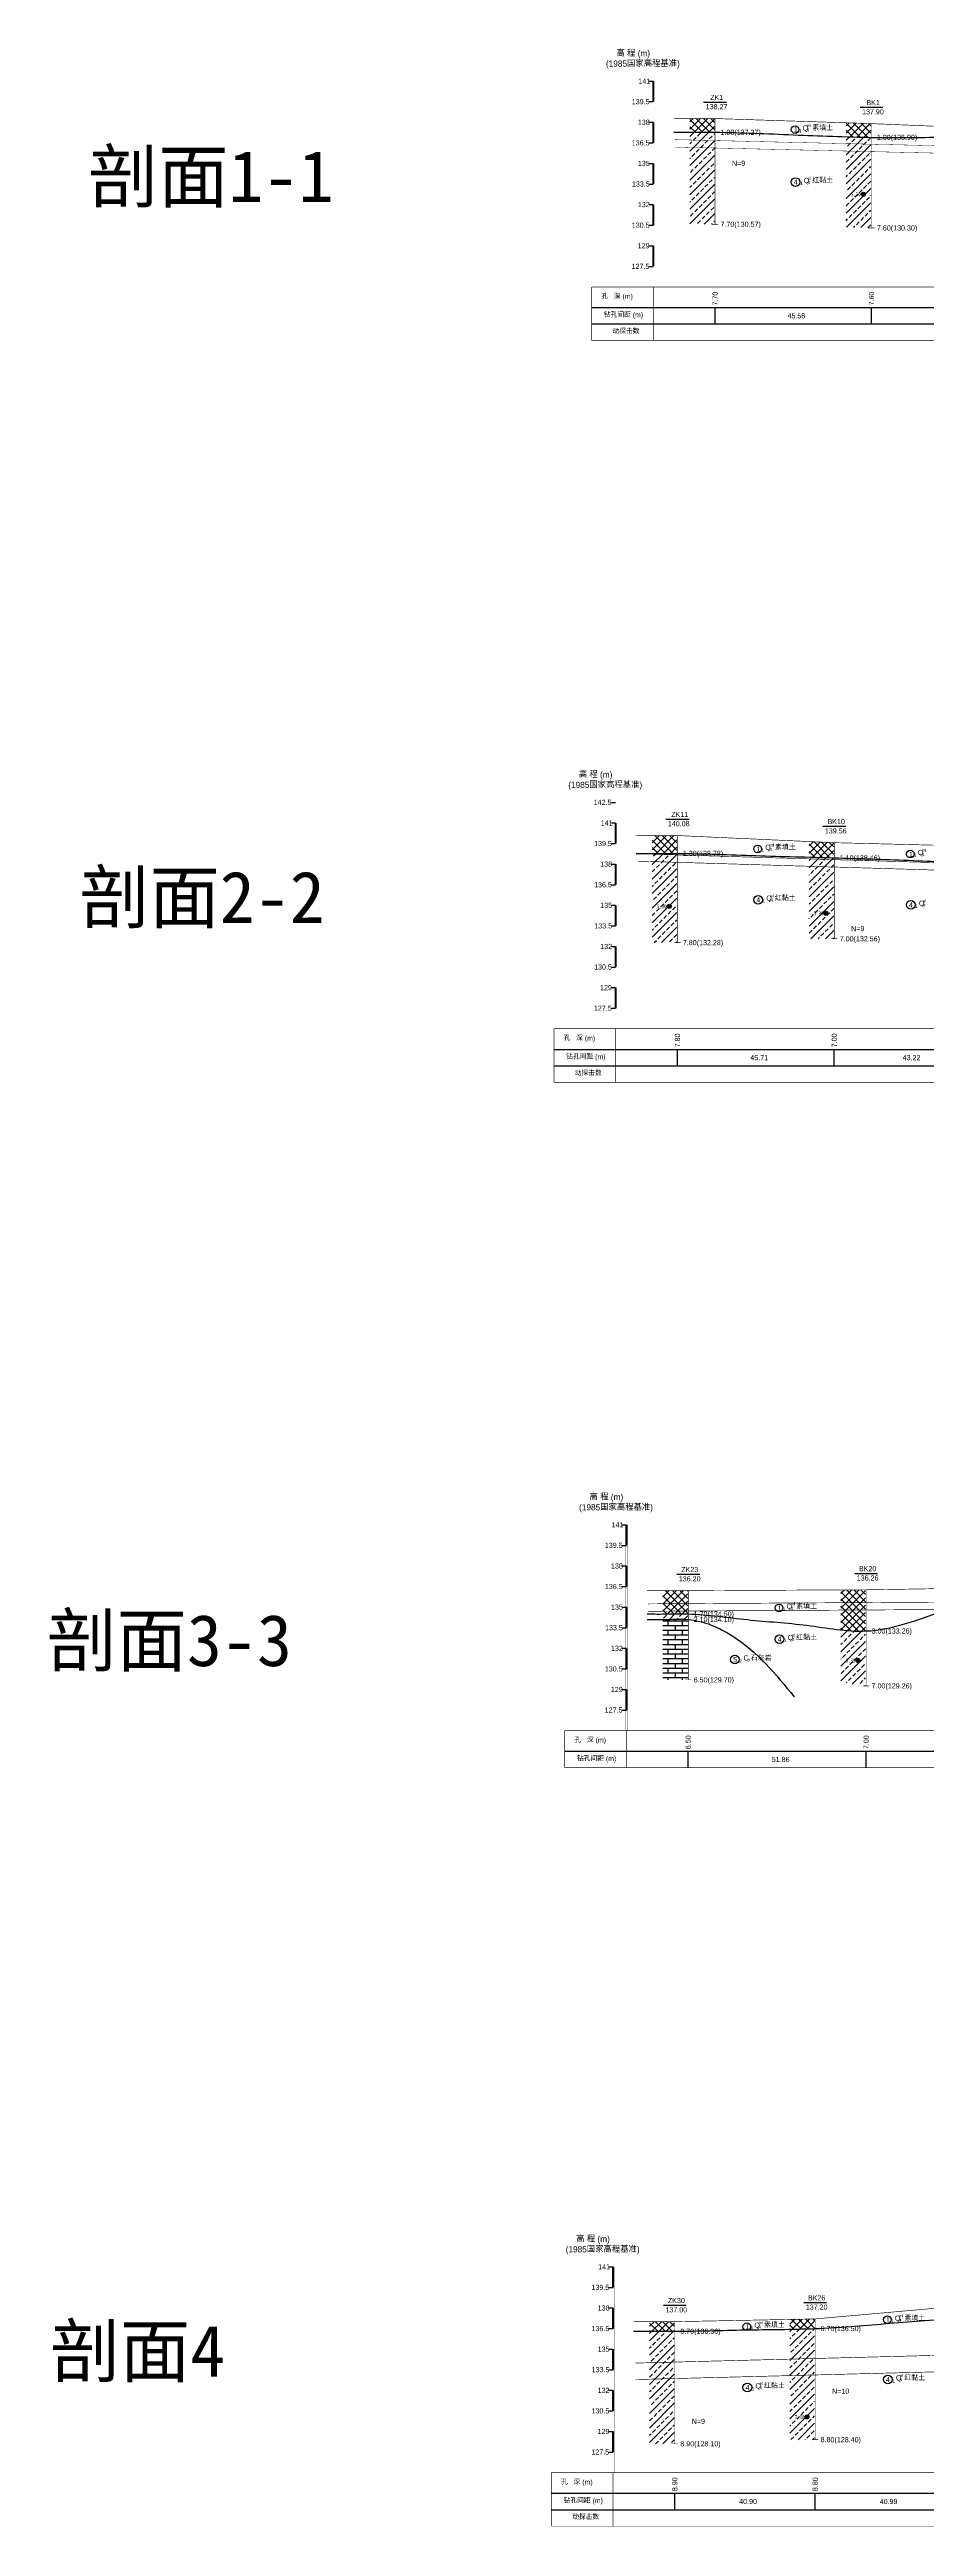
# Model space of a CAD drawing. Header units: inches. Extents: x -205 to 12199, y -11610 to -150.
# Drawn here: x -194 to 232, y -1355 to -151 of the extents above; entities that cross this region are included whole.
import ezdxf
from ezdxf.enums import TextEntityAlignment as Align

# ---------------------------------------------------------------- set-up
doc = ezdxf.new("R2010")
doc.units = ezdxf.units.IN
doc.header["$MEASUREMENT"] = 0
for name, color, linetype in [('GiCAD_PouMian', 7, 'Continuous'), ('GICAD_QUYANG', 7, 'Continuous'), ('地质-图框', 7, 'Continuous'), ('地质-地层符号', 3, 'Continuous'), ('地质-地层线', 7, 'Continuous'), ('地质-地面线', 7, 'Continuous'), ('地质-填充花纹', 4, 'Continuous'), ('地质-文字', 7, 'Continuous'), ('地质-标注栏', 7, 'Continuous'), ('地质-标贯', 7, 'Continuous'), ('地质-钻孔', 7, 'Continuous'), ('管底', 7, 'Continuous')]:
    doc.layers.add(name, color=color, linetype=linetype)
doc.styles.add('LZ_PMT_LINE', font='', dxfattribs={"height": 2})
doc.styles.get("Standard").update_dxf_attribs({"font": ''})
doc.styles.add('地层编号', font='Comfont.shx', dxfattribs={"width": 0.7, "height": 2.5, "bigfont": 'Hztxt12a.shx'})
doc.styles.add('宋体', font='')
doc.styles.add('层底标注', font='Comfont.shx', dxfattribs={"width": 0.7, "height": 2.5, "bigfont": 'Hztxt12a.shx'})
doc.styles.add('岩土名称', font='Comfont.shx', dxfattribs={"width": 0.7, "height": 2.5, "bigfont": 'Hztxt12a.shx'})
doc.styles.add('时代', font='Comfont.shx', dxfattribs={"width": 0.7, "height": 2.5, "bigfont": 'Hztxt12a.shx'})
doc.styles.add('标注栏数据', font='Comfont.shx', dxfattribs={"width": 0.7, "height": 2.5, "bigfont": 'Hztxt12a.shx'})
doc.styles.add('标贯动探', font='Comfont.shx', dxfattribs={"width": 0.7, "height": 2.5, "bigfont": 'Hztxt12a.shx'})
doc.styles.add('钻孔标注', font='Comfont.shx', dxfattribs={"width": 0.7, "height": 2.5, "bigfont": 'Hztxt12a.shx'})
doc.styles.add('高程系统', font='Comfont.shx', dxfattribs={"width": 0.7, "height": 3, "bigfont": 'Hztxt12a.shx'})
doc.styles.get('LZ_PMT_LINE').set_extended_font_data('SimSun')
doc.styles.get('Standard').set_extended_font_data('SimSun')
doc.styles.get('宋体').set_extended_font_data('宋体')
doc.linetypes.add('bzhjcx', pattern='A,0.001,[2,XX1.shx,S=1,R=0,X=1,Y=0],-2', length=2.001)
doc.linetypes.add('swx', pattern='A,7,-1.5,["●",LZ_PMT_LINE,S=0.05,R=0,X=0,Y=0],-1.5', length=10)
pattern_1 = [(45, (37.919, -364.5747), (-3.53553, 3.53553), []), (45, (41.4545, -364.5747), (-3.53553, 3.53553), [2, -1])]
pattern_2 = [(45, (37.919, -364.5747), (-1.767767, 1.767767), []), (135, (37.919, -364.5747), (-1.767767, -1.767767), [])]
pattern_3 = [(45, (-1700.373, -719.9534), (-3.535534, 3.535534), []), (45, (-1696.8375, -719.9534), (-3.535534, 3.535534), [2, -1])]
pattern_4 = [(45, (-1700.373, -719.9534), (-1.767767, 1.767767), []), (135, (-1700.373, -719.9534), (-1.767767, -1.767767), [])]
pattern_5 = [(45, (-3845.1306, -1061.8957), (-1.767767, 1.767767), []), (135, (-3845.1306, -1061.8957), (-1.767767, -1.767767), [])]
pattern_6 = [(45, (-3845.1306, -1061.8957), (-3.535534, 3.535534), []), (45, (-3841.595, -1061.8957), (-3.535534, 3.535534), [2, -1])]
pattern_7 = [(45, (-5141.6254, -1426.3506), (-3.535534, 3.535534), []), (45, (-5138.09, -1426.3506), (-3.535534, 3.535534), [2, -1])]
pattern_8 = [(45, (-5141.6254, -1426.3506), (-1.767767, 1.767767), []), (135, (-5141.6254, -1426.3506), (-1.767767, -1.767767), [])]

# ---------------------------------------------------------------- blocks, each defined once
blk = doc.blocks.new('gkqy_yuan.dwg不标')
at = {"layer": 'GiCAD_PouMian'}
h = blk.add_hatch(color=7, dxfattribs=at)
edge = h.paths.add_edge_path()
edge.add_arc((0, 0), 1, 0, 360)
at = {"layer": 'GICAD_QUYANG', "color": 7}
blk.add_circle((0, 0), 1, dxfattribs=at)

msp = doc.modelspace()

# ---------------------------------------------------------------- hatches: boundary and pattern name
at = {"layer": '地质-填充花纹', "linetype": 'Continuous'}
h = msp.add_hatch(dxfattribs=at)
h.set_pattern_fill('GKSTT', scale=0.5, style=0, pattern_type=2)
h.set_pattern_definition(pattern_2)
h.paths.add_polyline_path([(128.86502, -191.62538), (116.86502, -191.62538), (116.86502, -184.95871), (128.86502, -184.95871)])
h = msp.add_hatch(dxfattribs=at)
h.set_pattern_fill('GKFZNT', scale=0.5, style=0, pattern_type=2)
h.set_pattern_definition(pattern_1)
h.paths.add_polyline_path([(128.86502, -236.29138), (124.11518, -236.27869), (119.1155, -236.29204), (116.86502, -236.29204), (116.86502, -191.62538), (128.86502, -191.62538)])
h = msp.add_hatch(dxfattribs=at)
h.set_pattern_fill('GKSTT', scale=0.5, style=0, pattern_type=2)
h.set_pattern_definition(pattern_2)
h.paths.add_polyline_path([(204.83556, -187.41733), (204.83556, -194.08663), (197.08127, -193.91654), (192.83556, -193.80003), (192.83556, -187.02769)])
h = msp.add_hatch(dxfattribs=at)
h.set_pattern_fill('GKFZNT', scale=0.5, style=0, pattern_type=2)
h.set_pattern_definition(pattern_1)
h.paths.add_polyline_path([(197.08127, -193.91654), (204.83556, -194.08663), (204.83556, -238.08318), (198.75827, -237.86609), (192.83556, -237.74921), (192.83556, -193.80003)])
h = msp.add_hatch(dxfattribs=at)
h.set_pattern_fill('GKSTT', scale=0.5, style=0, pattern_type=2)
h.set_pattern_definition(pattern_4)
h.paths.add_polyline_path([(110.57309, -541.93688), (105.82308, -541.92781), (100.82309, -541.93736), (98.57309, -541.93736), (98.57309, -533.27069), (110.57309, -533.27069)])
h = msp.add_hatch(dxfattribs=at)
h.set_pattern_fill('GKSTT', scale=0.5, style=0, pattern_type=2)
h.set_pattern_definition(pattern_4)
h.paths.add_polyline_path([(186.76444, -536.72601), (186.76444, -544.06379), (178.90689, -543.84588), (174.76444, -543.73637), (174.76444, -536.18001)])
h = msp.add_hatch(dxfattribs=at)
h.set_pattern_fill('GKFZNT', scale=0.5, style=0, pattern_type=2)
h.set_pattern_definition(pattern_3)
h.paths.add_polyline_path([(110.57309, -541.93688), (110.57309, -585.27069), (100.82094, -585.27069), (98.57309, -585.2687), (98.57309, -541.93736), (100.82309, -541.93736), (105.82308, -541.92781)])
h = msp.add_hatch(dxfattribs=at)
h.set_pattern_fill('GKFZNT', scale=0.5, style=0, pattern_type=2)
h.set_pattern_definition(pattern_3)
h.paths.add_polyline_path([(178.90689, -543.84588), (186.76444, -544.06379), (186.76444, -583.40224), (180.67261, -583.35803), (179.34435, -583.40405), (174.76444, -583.40405), (174.76444, -543.73637)])
h = msp.add_hatch(dxfattribs=at)
h.set_pattern_fill('GKSTT', scale=0.5, style=0, pattern_type=2)
h.set_pattern_definition(pattern_5)
h.paths.add_polyline_path([(115.81546, -911.413), (103.81546, -911.413), (103.81546, -900.07966), (115.81546, -900.07966)])
h = msp.add_hatch(dxfattribs=at)
h.set_pattern_fill('GKSTT', scale=0.5, style=0, pattern_type=2)
h.set_pattern_definition(pattern_5)
h.paths.add_polyline_path([(202.24663, -919.67408), (193.51929, -919.47843), (190.24663, -919.14752), (190.24663, -899.73637), (202.24663, -899.68084)])
h = msp.add_hatch(dxfattribs=at)
h.set_pattern_fill('GKFZNT', scale=0.5, style=0, pattern_type=2)
h.set_pattern_definition(pattern_6)
h.paths.add_polyline_path([(115.81546, -914.07966), (103.81546, -914.07966), (103.81546, -911.413), (115.81546, -911.413)])
h = msp.add_hatch(dxfattribs=at)
h.set_pattern_fill('GKSHY', scale=0.5, style=0, pattern_type=2)
h.set_pattern_definition([(0, (-3845.1306, -1061.8957), (0, 2.3), []), (90, (-3845.1306, -1061.8957), (-3.5, 2.3), [2.3, -2.3])])
h.paths.add_polyline_path([(115.81546, -943.413), (103.81546, -943.413), (103.81546, -914.07966), (115.81546, -914.07966)])
h = msp.add_hatch(dxfattribs=at)
h.set_pattern_fill('GKFZNT', scale=0.5, style=0, pattern_type=2)
h.set_pattern_definition(pattern_6)
h.paths.add_polyline_path([(193.51929, -919.47843), (202.24663, -919.67408), (202.24663, -946.32238), (197.59807, -945.87668), (192.73364, -944.94007), (190.24663, -944.24809), (190.24663, -919.14752)])
h = msp.add_hatch(dxfattribs=at)
h.set_pattern_fill('GKSTT', scale=0.5, style=0, pattern_type=2)
h.set_pattern_definition(pattern_8)
h.paths.add_polyline_path([(109.32068, -1259.8679), (97.32068, -1259.8679), (97.32068, -1255.20123), (109.32068, -1255.20123)])
h = msp.add_hatch(dxfattribs=at)
h.set_pattern_fill('GKFZNT', scale=0.5, style=0, pattern_type=2)
h.set_pattern_definition(pattern_7)
h.paths.add_polyline_path([(109.32068, -1314.53456), (99.57068, -1314.53456), (97.32068, -1314.53189), (97.32068, -1259.8679), (109.32068, -1259.8679)])
h = msp.add_hatch(dxfattribs=at)
h.set_pattern_fill('GKSTT', scale=0.5, style=0, pattern_type=2)
h.set_pattern_definition(pattern_8)
h.paths.add_polyline_path([(177.48079, -1258.54233), (168.64767, -1258.81608), (165.48079, -1258.87914), (165.48079, -1254.10755), (177.48079, -1253.87281)])
h = msp.add_hatch(dxfattribs=at)
h.set_pattern_fill('GKFZNT', scale=0.5, style=0, pattern_type=2)
h.set_pattern_definition(pattern_7)
h.paths.add_polyline_path([(177.48079, -1312.53459), (165.48079, -1312.53459), (165.48079, -1258.87914), (168.64767, -1258.81608), (177.48079, -1258.54233)])

# ---------------------------------------------------------------- linework, layer by layer
at = {"layer": '地质-地层符号', "color": 7, "linetype": 'Continuous'}
for centre, major_axis in [((167.97529, -190.32541), (0, 1.875)), ((168.22529, -215.82541), (0, 2.125)), ((149.79377, -539.80404), (0, 1.875)), ((223.90893, -542.27073), (0, 1.875)), ((150.04377, -564.47071), (0, 2.125)), ((224.15893, -566.9374), (0, 2.125)), ((160.15604, -908.4713), (0, 1.875)), ((160.40604, -923.63805), (0, 2.125)), ((138.75658, -933.57968), (0, 2.08333)), ((144.52573, -1257.66791), (0, 1.875)), ((212.7612, -1254.30124), (0, 1.875)), ((144.77573, -1287.16791), (0, 2.125)), ((213.0112, -1283.30124), (0, 2.125))]:
    msp.add_ellipse(centre, major_axis=major_axis, ratio=1, dxfattribs=at)
at = {"layer": '地质-地层线', "color": 7, "lineweight": 25}
for points, knots in [([(109.11502, -191.62538), (112.44829, -191.62844), (119.11484, -191.63458), (138.45173, -191.54563), (167.09388, -192.93336), (203.99459, -194.28477), (239.70902, -194.33567), (276.0395, -191.41601), (312.05487, -202.74285), (348.20558, -213.62137), (384.79978, -211.93627), (417.88124, -213.16974), (439.34498, -213.68969), (449.11502, -213.94178)], [0, 0, 0, 0, 10, 20, 58.0052858698, 96.0105717396, 130.698427536, 165.3862833324, 204.0524747507, 242.7186661689, 277.8092447925, 312.899823416, 342.2106265322, 342.2106265322, 342.2106265322, 342.2106265322]), ([(90.82309, -541.93736), (94.15638, -541.94019), (100.82297, -541.94585), (120.19434, -541.86362), (148.91642, -543.15035), (186.32699, -543.96372), (223.03445, -545.27967), (259.42797, -546.73239), (296.22623, -547.08102), (333.31905, -547.96947), (370.31895, -547.85926), (402.88881, -546.59054), (422.98369, -548.63638), (430.82309, -549.58577)], [0, 0, 0, 0, 10, 20, 58.1106083343, 96.2212166686, 132.2618166446, 168.3024166206, 205.4800140444, 242.6576114682, 279.5927319297, 316.5278523912, 340.1935334227, 340.1935334227, 340.1935334227, 340.1935334227]), ([(96.06546, -911.413), (99.39828, -911.4254), (106.06393, -911.45021), (122.39032, -911.14671), (144.87428, -914.66001), (173.64144, -916.20493), (205.77433, -922.69003), (239.47769, -909.65709), (275.88997, -898.08621), (314.02563, -901.06224), (348.41659, -900.7509), (379.90721, -899.67951), (408.1156, -898.98404), (426.83471, -898.22793), (436.06546, -898.09074)], [0, 0, 0, 0, 10, 20, 48.9418682764, 77.8837365529, 106.8256048293, 145.0281873008, 183.2307697722, 220.721114326, 258.2114588798, 286.6967684774, 315.1820780751, 342.8816185928, 342.8816185928, 342.8816185928, 342.8816185928]), ([(89.57068, -1259.8679), (92.90398, -1259.86543), (99.57057, -1259.86049), (117.60042, -1259.92729), (143.64438, -1259.00231), (177.80135, -1258.98589), (211.88626, -1256.24749), (246.22843, -1253.008), (280.90483, -1254.49014), (315.78479, -1255.04811), (350.70042, -1254.52477), (385.43648, -1253.46661), (411.70088, -1255.08702), (426.34103, -1256.17045), (429.57068, -1256.39399)], [0, 0, 0, 0, 10, 20, 54.0865737374, 88.1731474748, 122.4104579334, 156.647768392, 191.5094264023, 226.3710844126, 261.3200883393, 296.269092266, 330.5441596853, 340.2449196499, 340.2449196499, 340.2449196499, 340.2449196499])]:
    msp.add_open_spline(points, degree=3, knots=knots, dxfattribs=at)
at = {"layer": '地质-地层线', "color": 7, "linetype": 'bzhjcx', "lineweight": 25}
msp.add_spline([(96.06546, -914.07966), (106.06546, -914.07966), (116.06546, -914.07966), (137.67275, -922.14615), (167.55787, -951.64693)], degree=3, dxfattribs=at)
at = {"layer": '地质-地面线', "color": 7, "linetype": 'Continuous', "const_width": 0.3}
for points in [[(109.11502, -184.95871), (129.11502, -184.95871), (205.08556, -187.42544), (274.4597, -190.29206), (349.65206, -191.69211), (419.81789, -193.82539), (449.11502, -194.6073)], [(90.82309, -533.27069), (110.82309, -533.27069), (187.01444, -536.73738), (259.05343, -538.53742), (333.39783, -541.80402), (407.26732, -544.13739), (430.82309, -545.13656)], [(96.06546, -900.07966), (116.06546, -900.07966), (202.49663, -899.67968), (276.45004, -898.47963), (351.4307, -897.21295), (436.06546, -894.76899)], [(89.57068, -1255.20123), (109.57068, -1255.20123), (177.73079, -1253.86792), (246.04161, -1247.80123), (315.75677, -1248.20121), (385.64941, -1248.66793), (429.57068, -1248.71067)]]:
    msp.add_lwpolyline(points, dxfattribs=at)
at = {"layer": '地质-文字', "color": 7, "linetype": 'Continuous'}
for p, q in [((97.11502, -166.75874), (99.11502, -166.75874)), ((97.11502, -176.75874), (99.11502, -176.75874)), ((97.11502, -186.75874), (99.11502, -186.75874)), ((97.11502, -196.75874), (99.11502, -196.75874)), ((97.11502, -206.75874), (99.11502, -206.75874)), ((97.11502, -216.75874), (99.11502, -216.75874)), ((97.11502, -226.75874), (99.11502, -226.75874)), ((97.11502, -236.75874), (99.11502, -236.75874)), ((97.11502, -246.75874), (99.11502, -246.75874)), ((97.11502, -256.75874), (99.11502, -256.75874)), ((78.82309, -517.13737), (80.82309, -517.13737)), ((78.82309, -527.13737), (80.82309, -527.13737)), ((78.82309, -537.13737), (80.82309, -537.13737)), ((78.82309, -547.13737), (80.82309, -547.13737)), ((78.82309, -557.13737), (80.82309, -557.13737)), ((78.82309, -567.13737), (80.82309, -567.13737)), ((78.82309, -577.13737), (80.82309, -577.13737)), ((78.82309, -587.13737), (80.82309, -587.13737)), ((78.82309, -597.13737), (80.82309, -597.13737)), ((78.82309, -607.13737), (80.82309, -607.13737)), ((78.82309, -617.13737), (80.82309, -617.13737)), ((84.06546, -868.07965), (86.06546, -868.07965)), ((84.06546, -878.07965), (86.06546, -878.07965)), ((84.06546, -888.07965), (86.06546, -888.07965)), ((84.06546, -898.07965), (86.06546, -898.07965)), ((84.06546, -908.07965), (86.06546, -908.07965)), ((84.06546, -918.07965), (86.06546, -918.07965)), ((84.06546, -928.07965), (86.06546, -928.07965)), ((84.06546, -938.07965), (86.06546, -938.07965)), ((84.06546, -948.07965), (86.06546, -948.07965)), ((84.06546, -958.07965), (86.06546, -958.07965)), ((77.57068, -1228.53457), (79.57068, -1228.53457)), ((77.57068, -1238.53457), (79.57068, -1238.53457)), ((77.57068, -1248.53457), (79.57068, -1248.53457)), ((77.57068, -1258.53457), (79.57068, -1258.53457)), ((77.57068, -1268.53457), (79.57068, -1268.53457)), ((77.57068, -1278.53457), (79.57068, -1278.53457)), ((77.57068, -1288.53457), (79.57068, -1288.53457)), ((77.57068, -1298.53457), (79.57068, -1298.53457)), ((77.57068, -1308.53457), (79.57068, -1308.53457)), ((77.57068, -1318.53457), (79.57068, -1318.53457))]:
    msp.add_line(p, q, dxfattribs=at)
at = {"layer": '地质-文字', "color": 7, "linetype": 'Continuous', "flags": 128}
for points, const_width in [([(98.61502, -166.75874), (99.61502, -166.75874)], 0.1), ([(98.61502, -166.75874), (98.61502, -266.75874)], 0.1), ([(99.11502, -166.75874), (99.11502, -176.75874)], 1), ([(99.61502, -166.75874), (99.61502, -266.75874)], 0.1), ([(99.11502, -186.75874), (99.11502, -196.75874)], 1), ([(99.11502, -206.75874), (99.11502, -216.75874)], 1), ([(99.11502, -226.75874), (99.11502, -236.75874)], 1), ([(99.11502, -246.75874), (99.11502, -256.75874)], 1), ([(99.11502, -266.75874), (99.11502, -266.75874)], 1), ([(80.32309, -517.13737), (81.32309, -517.13737)], 0.1), ([(80.32309, -517.13737), (80.32309, -627.13737)], 0.1), ([(81.32309, -517.13737), (81.32309, -627.13737)], 0.1), ([(80.82309, -527.13737), (80.82309, -537.13737)], 1), ([(80.82309, -547.13737), (80.82309, -557.13737)], 1), ([(80.82309, -567.13737), (80.82309, -577.13737)], 1), ([(80.82309, -587.13737), (80.82309, -597.13737)], 1), ([(80.82309, -607.13737), (80.82309, -617.13737)], 1), ([(80.82309, -627.13737), (80.82309, -627.13737)], 1), ([(85.56546, -868.07965), (86.56546, -868.07965)], 0.1), ([(85.56546, -868.07965), (85.56546, -968.07965)], 0.1), ([(86.06546, -868.07965), (86.06546, -878.07965)], 1), ([(86.56546, -868.07965), (86.56546, -968.07965)], 0.1), ([(86.06546, -888.07965), (86.06546, -898.07965)], 1), ([(86.06546, -908.07965), (86.06546, -918.07965)], 1), ([(86.06546, -928.07965), (86.06546, -938.07965)], 1), ([(86.06546, -948.07965), (86.06546, -958.07965)], 1), ([(86.06546, -968.07965), (86.06546, -968.07965)], 1), ([(79.07068, -1228.53457), (80.07068, -1228.53457)], 0.1), ([(79.07068, -1228.53457), (79.07068, -1328.53457)], 0.1), ([(79.57068, -1228.53457), (79.57068, -1238.53457)], 1), ([(80.07068, -1228.53457), (80.07068, -1328.53457)], 0.1), ([(79.57068, -1248.53457), (79.57068, -1258.53457)], 1), ([(79.57068, -1268.53457), (79.57068, -1278.53457)], 1), ([(79.57068, -1288.53457), (79.57068, -1298.53457)], 1), ([(79.57068, -1308.53457), (79.57068, -1318.53457)], 1), ([(79.57068, -1328.53457), (79.57068, -1328.53457)], 1)]:
    msp.add_lwpolyline(points, dxfattribs=dict(at, const_width=const_width))
at = {"layer": '地质-标注栏', "color": 7, "linetype": 'Continuous', "const_width": 0.3}
for points in [[(69.11502, -266.75874), (1448.36595, -266.75874)], [(69.11502, -266.75874), (69.11502, -292.75874)], [(99.11502, -266.75874), (99.11502, -292.75874)], [(69.11502, -292.75874), (459.11502, -292.75874)], [(50.82305, -627.13737), (440.82305, -627.13737)], [(50.82305, -627.13737), (50.82305, -653.13737)], [(80.82305, -627.13737), (80.82305, -653.13737)], [(50.82305, -653.13737), (440.82305, -653.13737)], [(56.06542, -968.07964), (446.06542, -968.07964)], [(56.06542, -968.07964), (56.06542, -986.07964)], [(86.06542, -968.07964), (86.06542, -986.07964)], [(56.06542, -986.07964), (446.06542, -986.07964)], [(49.57089, -1328.53456), (439.57089, -1328.53456)], [(49.57089, -1328.53456), (49.57089, -1354.53456)], [(79.57089, -1328.53456), (79.57089, -1354.53456)], [(49.57089, -1354.53456), (439.57089, -1354.53456)]]:
    msp.add_lwpolyline(points, dxfattribs=at)
at = {"layer": '地质-标注栏', "color": 7, "linetype": 'Continuous'}
for points in [[(69.11502, -276.75874), (459.11502, -276.75874)], [(69.11502, -284.75874), (459.11502, -284.75874)], [(129.11502, -284.75874), (129.11502, -276.75874)], [(205.08556, -284.75874), (205.08556, -276.75874)], [(205.08556, -284.75874), (205.08556, -276.75874)], [(50.82305, -637.13737), (440.82305, -637.13737)], [(110.82309, -645.13737), (110.82309, -637.13737)], [(187.01444, -645.13737), (187.01444, -637.13737)], [(187.01444, -645.13737), (187.01444, -637.13737)], [(50.82305, -645.13737), (440.82305, -645.13737)], [(56.06542, -978.07964), (446.06542, -978.07964)], [(116.06546, -986.07964), (116.06546, -978.07964)], [(202.49663, -986.07964), (202.49663, -978.07964)], [(202.49663, -986.07964), (202.49663, -978.07964)], [(49.57089, -1338.53456), (439.57089, -1338.53456)], [(49.57089, -1346.53456), (439.57089, -1346.53456)], [(109.57068, -1346.53456), (109.57068, -1338.53456)], [(177.73079, -1346.53456), (177.73079, -1338.53456)], [(177.73079, -1346.53456), (177.73079, -1338.53456)]]:
    msp.add_lwpolyline(points, dxfattribs=at)
at = {"layer": '地质-钻孔', "color": 7, "linetype": 'Continuous'}
for p, q in [((123.54359, -176.9587), (134.68645, -176.9587)), ((199.51412, -179.42544), (210.65699, -179.42544)), ((105.16839, -525.27068), (116.47784, -525.27068)), ((181.44305, -528.73739), (192.58587, -528.73739)), ((110.49413, -892.07966), (121.63695, -892.07966)), ((196.92528, -891.67968), (208.0681, -891.67968)), ((103.99911, -1247.20124), (115.14217, -1247.20124)), ((172.15926, -1245.86792), (183.30233, -1245.86792))]:
    msp.add_line(p, q, dxfattribs=at)
at = {"layer": '地质-钻孔', "color": 7, "const_width": 0.3, "flags": 128}
for points in [[(129.11502, -184.95871), (129.11502, -236.29204)], [(205.08556, -187.42545), (205.08556, -238.09211)], [(110.82309, -533.27069), (110.82309, -585.27069)], [(187.01444, -536.73739), (187.01444, -583.40405)], [(116.06546, -900.07966), (116.06546, -943.413)], [(202.49663, -899.67968), (202.49663, -946.34635)], [(109.57068, -1255.20123), (109.57068, -1314.53456)], [(177.73079, -1253.86792), (177.73079, -1312.53459)]]:
    msp.add_lwpolyline(points, dxfattribs=at)
at = {"layer": '地质-钻孔', "color": 7, "linetype": 'Continuous', "const_width": 0.3, "flags": 128}
for points in [[(127.61502, -236.29204), (130.61502, -236.29204)], [(203.58556, -238.09211), (206.58556, -238.09211)], [(109.32309, -585.27069), (112.32309, -585.27069)], [(185.51444, -583.40405), (188.51444, -583.40405)], [(114.56546, -943.413), (117.56546, -943.413)], [(200.99663, -946.34635), (203.99663, -946.34635)], [(108.07068, -1314.53456), (111.07068, -1314.53456)], [(176.23079, -1312.53459), (179.23079, -1312.53459)]]:
    msp.add_lwpolyline(points, dxfattribs=at)
at = {"layer": '管底', "linetype": 'swx'}
msp.add_lwpolyline([(109.44462, -198.80535, 0.2, 0.2, 0), (449.00869, -206.68953, 0.1, 0.1, 0)], format="xyseb", dxfattribs=at)
for points, const_width in [([(109.52819, -195.20632), (449.09225, -203.0905)], 0.2), ([(91.80582, -545.71103), (430.78432, -555.85884)], 0.3), ([(91.91354, -542.11264), (430.89204, -552.26046)], 0.3), ([(96.49407, -906.50291), (435.32737, -904.47971)], 0.3), ([(96.51556, -910.10284), (435.34887, -908.07965)], 0.3), ([(90.3273, -1275.31664), (433.00258, -1266.54046)], 0.3), ([(90.53212, -1283.31402), (433.2074, -1274.53784)], 0.3)]:
    msp.add_lwpolyline(points, dxfattribs=dict(at, const_width=const_width))

# ---------------------------------------------------------------- block references
at = {"layer": '地质-图框', "color": 7, "linetype": 'Continuous'}
for p in [(201.08556, -221.75878), (106.82309, -567.60403), (183.01444, -571.07072), (198.49663, -934.01302), (173.73079, -1301.53459)]:
    msp.add_blockref('gkqy_yuan.dwg不标', p, dxfattribs=at)

# ---------------------------------------------------------------- texts
at = {"layer": 'GiCAD_PouMian', "color": 7, "style": '宋体'}
for s, p in [('剖面1-1', (-175.42919, -225.56533)), ('剖面2-2', (-179.68712, -575.68357)), ('剖面3-3', (-195.61962, -936.73104)), ('剖面4', (-193.9966, -1281.96704))]:
    msp.add_text(s, height=25, dxfattribs=at).set_placement(p)
at = {"layer": '地质-图框', "color": 7, "linetype": 'Continuous', "width": 0.7}
for s, p in [('5.30', (195.21096, -222.75878)), ('5.30', (100.94849, -568.60403)), ('5.30', (177.13985, -572.07072)), ('5.30', (192.62203, -935.01302)), ('7.30', (167.85619, -1302.53459))]:
    msp.add_text(s, height=2, dxfattribs=at).set_placement(p)
at = {"layer": '地质-地层符号', "color": 7, "linetype": 'Continuous'}
for s, height, style, p in [('1', 2.5, '地层编号', (167.35029, -191.57541)), ('1', 1.625, '地层编号', (169.85029, -191.77541)), ('Q', 2.5, '时代', (171.66279, -190.77541)), ('素填土', 2.5, '岩土名称', (176.32946, -190.77541)), ('4', 2.5, '地层编号', (167.35029, -217.07541)), ('1', 1.625, '地层编号', (170.35029, -217.27541)), ('Q', 2.5, '时代', (172.16279, -216.27541)), ('红黏土', 2.5, '岩土名称', (176.28779, -216.27541)), ('1', 2.5, '地层编号', (149.16877, -541.05404)), ('1', 1.625, '地层编号', (151.66877, -541.25404)), ('Q', 2.5, '时代', (153.48127, -540.25404)), ('素填土', 2.5, '岩土名称', (158.14793, -540.25404)), ('1', 2.5, '地层编号', (223.28393, -543.52073)), ('Q', 2.5, '时代', (227.59643, -542.72073)), ('1', 1.625, '地层编号', (225.78393, -543.72073)), ('4', 2.5, '地层编号', (149.16877, -565.72071)), ('1', 1.625, '地层编号', (152.16877, -565.92071)), ('Q', 2.5, '时代', (153.98127, -564.92071)), ('红黏土', 2.5, '岩土名称', (158.10627, -564.92071)), ('Q', 2.5, '时代', (228.09643, -567.3874)), ('4', 2.5, '地层编号', (223.28393, -568.1874)), ('1', 1.625, '地层编号', (226.28393, -568.3874)), ('1', 2.5, '地层编号', (159.53104, -909.7213)), ('1', 1.625, '地层编号', (162.03104, -909.9213)), ('Q', 2.5, '时代', (163.84354, -908.9213)), ('素填土', 2.5, '岩土名称', (168.51021, -908.9213)), ('4', 2.5, '地层编号', (159.53104, -924.88805)), ('1', 1.625, '地层编号', (162.53104, -925.08805)), ('Q', 2.5, '时代', (164.34354, -924.08805)), ('红黏土', 2.5, '岩土名称', (168.46854, -924.08805)), ('5', 2.5, '地层编号', (137.92325, -934.82968)), ('2', 1.625, '地层编号', (140.83992, -935.02968)), ('C', 2.5, '时代', (142.92325, -934.02968)), ('石灰岩', 2.5, '岩土名称', (146.46492, -934.02968)), ('1', 2.5, '地层编号', (143.90073, -1258.91791)), ('1', 1.625, '地层编号', (146.40073, -1259.11791)), ('Q', 2.5, '时代', (148.21323, -1258.11791)), ('素填土', 2.5, '岩土名称', (152.8799, -1258.11791)), ('1', 2.5, '地层编号', (212.1362, -1255.55124)), ('1', 1.625, '地层编号', (214.6362, -1255.75124)), ('Q', 2.5, '时代', (216.4487, -1254.75124)), ('素填土', 2.5, '岩土名称', (221.11537, -1254.75124)), ('4', 2.5, '地层编号', (143.90073, -1288.41791)), ('1', 1.625, '地层编号', (146.90073, -1288.61791)), ('Q', 2.5, '时代', (148.71323, -1287.61791)), ('红黏土', 2.5, '岩土名称', (152.83823, -1287.61791)), ('4', 2.5, '地层编号', (212.1362, -1284.55124)), ('1', 1.625, '地层编号', (215.1362, -1284.75124)), ('Q', 2.5, '时代', (216.9487, -1283.75124)), ('红黏土', 2.5, '岩土名称', (221.0737, -1283.75124))]:
    msp.add_text(s, height=height, dxfattribs=dict(at, style=style)).set_placement(p)
at = {"layer": '地质-地层符号', "color": 7, "linetype": 'Continuous', "style": '时代', "width": 0.8}
for s, p in [('4', (173.69612, -191.27541)), ('ml', (173.69612, -189.10874)), ('4', (174.19612, -216.77541)), ('el', (174.19612, -214.60874)), ('4', (155.5146, -540.75404)), ('ml', (155.5146, -538.58737)), ('ml', (229.62977, -541.05407)), ('4', (229.62977, -543.22073)), ('4', (156.0146, -565.42071)), ('el', (156.0146, -563.25404)), ('el', (230.12977, -565.72073)), ('4', (230.12977, -567.8874)), ('4', (165.87688, -909.4213)), ('ml', (165.87688, -907.25463)), ('4', (166.37688, -924.58805)), ('el', (166.37688, -922.42138)), ('3', (144.87325, -934.52968)), ('4', (150.24657, -1258.61791)), ('ml', (150.24657, -1256.45124)), ('4', (218.48203, -1255.25124)), ('ml', (218.48203, -1253.08457)), ('4', (150.74657, -1288.11791)), ('el', (150.74657, -1285.95124)), ('4', (218.98203, -1284.25124)), ('el', (218.98203, -1282.08457))]:
    msp.add_text(s, height=1.5, dxfattribs=at).set_placement(p)
at = {"layer": '地质-文字', "color": 7, "linetype": 'Continuous'}
for s, height, style, p in [('(1985国家高程基准)', 3, '高程系统', (76.09943, -159.75874)), ('高 程 (m)', 3, '高程系统', (81.19943, -154.75874)), ('141', 2.5, '高程系统', (91.86502, -168.00874)), ('139.5', 2.5, '高程系统', (88.63883, -178.00874)), ('138', 2.5, '高程系统', (91.61502, -188.00874)), ('1.00(137.27)', 2.5, '层底标注', (131.76502, -192.87538)), ('136.5', 2.5, '高程系统', (88.63883, -198.00874)), ('1.00(136.90)', 2.5, '层底标注', (207.73556, -195.34211)), ('133.5', 2.5, '高程系统', (88.72216, -218.00874)), ('135', 2.5, '高程系统', (91.61502, -208.00874)), ('132', 2.5, '高程系统', (91.61502, -228.00874)), ('130.5', 2.5, '高程系统', (88.63883, -238.00874)), ('7.70(130.57)', 2.5, '层底标注', (131.76502, -237.54204)), ('7.60(130.30)', 2.5, '层底标注', (207.73556, -239.34211)), ('129', 2.5, '高程系统', (91.53169, -248.00874)), ('127.5', 2.5, '高程系统', (88.5555, -258.00874)), ('高 程 (m)', 3, '高程系统', (62.9075, -505.13737)), ('(1985国家高程基准)', 3, '高程系统', (57.8075, -510.13737)), ('142.5', 2.5, '高程系统', (70.18023, -518.38737)), ('141', 2.5, '高程系统', (73.57309, -528.38737)), ('139.5', 2.5, '高程系统', (70.3469, -538.38737)), ('1.30(138.78)', 2.5, '层底标注', (113.47309, -543.18736)), ('138', 2.5, '高程系统', (73.32309, -548.38737)), ('1.10(138.46)', 2.5, '层底标注', (189.66444, -545.32072)), ('136.5', 2.5, '高程系统', (70.3469, -558.38737)), ('133.5', 2.5, '高程系统', (70.43023, -578.38737)), ('135', 2.5, '高程系统', (73.32309, -568.38737)), ('132', 2.5, '高程系统', (73.32309, -588.38737)), ('7.80(132.28)', 2.5, '层底标注', (113.47309, -586.52069)), ('7.00(132.56)', 2.5, '层底标注', (189.66444, -584.65405)), ('130.5', 2.5, '高程系统', (70.3469, -598.38737)), ('129', 2.5, '高程系统', (73.23976, -608.38737)), ('127.5', 2.5, '高程系统', (70.26357, -618.38737)), ('高 程 (m)', 3, '高程系统', (68.14987, -856.07965)), ('(1985国家高程基准)', 3, '高程系统', (63.04987, -861.07965)), ('139.5', 2.5, '高程系统', (75.58927, -879.32965)), ('141', 2.5, '高程系统', (78.81546, -869.32965)), ('138', 2.5, '高程系统', (78.56546, -889.32965)), ('136.5', 2.5, '高程系统', (75.58927, -899.32965)), ('135', 2.5, '高程系统', (78.56546, -909.32965)), ('2.10(134.10)', 2.5, '层底标注', (118.71546, -915.32966)), ('1.70(134.50)', 2.5, '层底标注', (118.71546, -912.663)), ('133.5', 2.5, '高程系统', (75.6726, -919.32965)), ('3.00(133.26)', 2.5, '层底标注', (205.14663, -920.92968)), ('130.5', 2.5, '高程系统', (75.58927, -939.32965)), ('132', 2.5, '高程系统', (78.56546, -929.32965)), ('129', 2.5, '高程系统', (78.48212, -949.32965)), ('6.50(129.70)', 2.5, '层底标注', (118.71546, -944.663)), ('7.00(129.26)', 2.5, '层底标注', (205.14663, -947.59635)), ('127.5', 2.5, '高程系统', (75.50593, -959.32965)), ('高 程 (m)', 3, '高程系统', (61.65509, -1216.53457)), ('(1985国家高程基准)', 3, '高程系统', (56.55509, -1221.53457)), ('141', 2.5, '高程系统', (72.32068, -1229.78457)), ('139.5', 2.5, '高程系统', (69.09449, -1239.78457)), ('138', 2.5, '高程系统', (72.07068, -1249.78457)), ('136.5', 2.5, '高程系统', (69.09449, -1259.78457)), ('0.70(136.30)', 2.5, '层底标注', (112.22068, -1261.1179)), ('0.70(136.50)', 2.5, '层底标注', (180.38079, -1259.78459)), ('135', 2.5, '高程系统', (72.07068, -1269.78457)), ('133.5', 2.5, '高程系统', (69.17782, -1279.78457)), ('132', 2.5, '高程系统', (72.07068, -1289.78457)), ('130.5', 2.5, '高程系统', (69.09449, -1299.78457)), ('129', 2.5, '高程系统', (71.98735, -1309.78457)), ('8.80(128.40)', 2.5, '层底标注', (180.38079, -1313.78459)), ('127.5', 2.5, '高程系统', (69.01116, -1319.78457)), ('8.90(128.10)', 2.5, '层底标注', (112.22068, -1315.78456))]:
    msp.add_text(s, height=height, dxfattribs=dict(at, style=style)).set_placement(p)
at = {"layer": '地质-标注栏', "color": 7, "linetype": 'Continuous', "style": '标注栏数据'}
for s, p in [('孔   深 (m)', (73.86852, -273.25874)), ('钻孔间距 (m)', (75.08352, -282.25874)), ('动探击数', (79.25502, -290.25874)), ('孔   深 (m)', (55.57655, -633.63737)), ('钻孔间距 (m)', (56.79155, -642.63737)), ('动探击数', (60.96305, -650.63737)), ('孔   深 (m)', (60.81892, -974.57964)), ('钻孔间距 (m)', (62.03392, -983.57964)), ('孔   深 (m)', (54.32439, -1335.03456)), ('钻孔间距 (m)', (55.53939, -1344.03456)), ('动探击数', (59.71089, -1352.03456))]:
    msp.add_text(s, height=2.43, dxfattribs=at).set_placement(p, align=Align.BOTTOM_LEFT)
for s, p in [('7.70', (130.36502, -275.75874)), ('7.60', (206.33556, -275.75874)), ('7.80', (112.07309, -636.13737)), ('7.00', (188.26444, -636.13737)), ('6.50', (117.31546, -977.07964)), ('7.00', (203.74663, -977.07964)), ('8.90', (110.82068, -1337.53456)), ('8.80', (178.98079, -1337.53456))]:
    msp.add_text(s, height=2.5, rotation=90.0000025, dxfattribs=at).set_placement(p)
for s, p in [('45.58', (164.27946, -282.00874)), ('45.71', (146.24377, -642.38737)), ('43.22', (220.24227, -642.38737)), ('51.86', (156.63521, -983.32964)), ('40.90', (140.8299, -1343.78456)), ('40.99', (209.06537, -1343.78456))]:
    msp.add_text(s, height=2.5, dxfattribs=at).set_placement(p)
at = {"layer": '地质-标贯', "color": 7, "linetype": 'Continuous', "style": '标贯动探'}
for s, p in [('N=9', (137.31502, -207.95871)), ('N=9', (195.21444, -579.73739)), ('N=10', (185.93079, -1290.20125)), ('N=9', (117.77068, -1304.8679))]:
    msp.add_text(s, height=2.5, dxfattribs=at).set_placement(p)
at = {"layer": '地质-钻孔', "color": 7, "linetype": 'Continuous', "style": '钻孔标注'}
for s, p in [('138.27', (124.54359, -180.45871)), ('ZK1', (126.74002, -175.95871)), ('137.90', (200.51413, -182.92545)), ('BK1', (202.62722, -178.42545)), ('140.08', (106.16833, -528.77069)), ('ZK11', (107.82309, -524.27069)), ('BK10', (183.72278, -527.73739)), ('139.56', (182.44302, -532.23739)), ('ZK23', (112.69046, -891.07966)), ('BK20', (198.99663, -890.67968)), ('136.20', (111.49403, -895.57966)), ('136.26', (197.9252, -895.17968)), ('137.00', (104.99925, -1250.70123)), ('ZK30', (106.19568, -1246.20123)), ('137.20', (173.15936, -1249.36792)), ('BK26', (174.23079, -1244.86792))]:
    msp.add_text(s, height=2.5, dxfattribs=at).set_placement(p)

doc.saveas('drawing.dxf')
